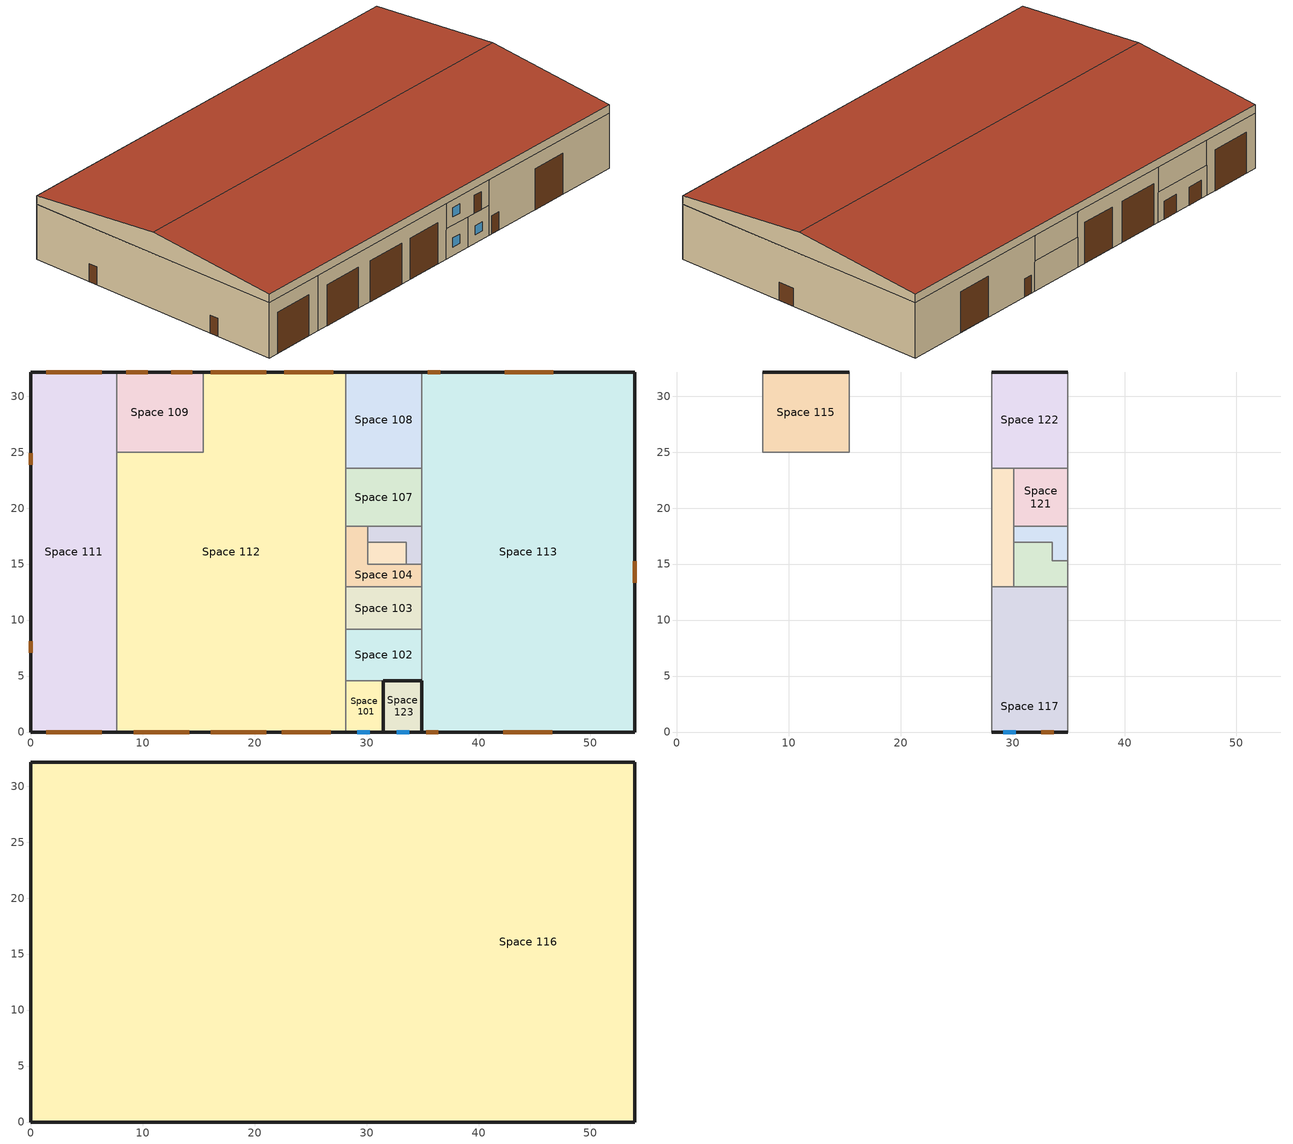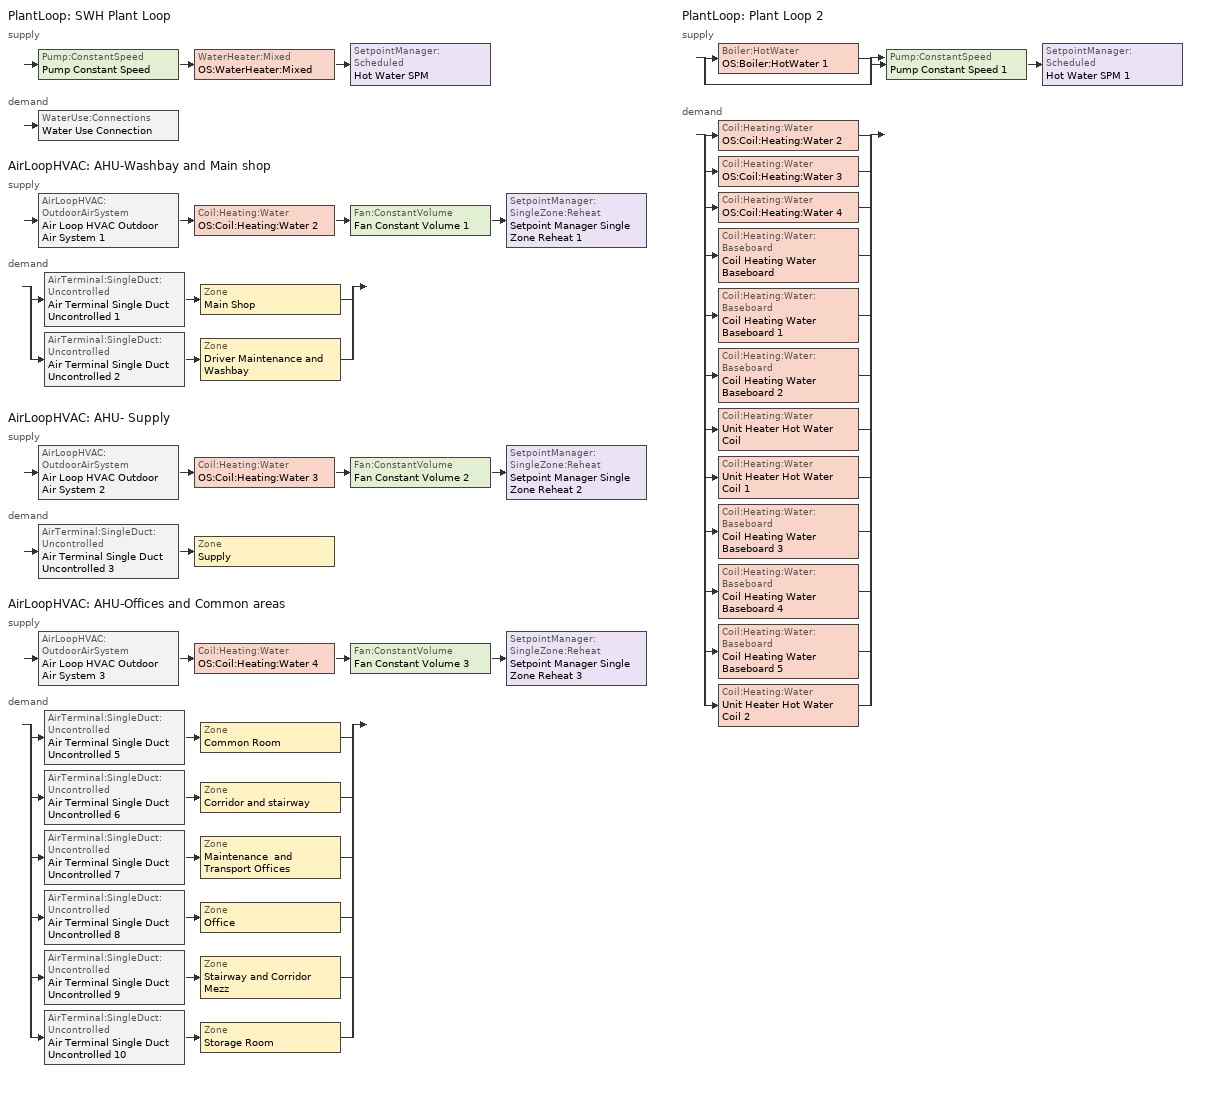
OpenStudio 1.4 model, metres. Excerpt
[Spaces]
Space 101
 floor ground: 31.5,4.58 31.5,0 28.13,0 28.13,4.58 z0
 wall outside: 28.13,0 31.5,0 z0:3.6
 wall to Space 112: 28.13,4.58 28.13,0 z0:3.6
 wall to Space 102: 31.5,4.58 28.13,4.58 z0:3.6
 wall to Space 113: 31.5,0 31.5,4.58 z0:3.6
 window: 29.16,0 30.26,0 z1:2.1
Space 102
 floor ground: 34.94,9.17 34.94,4.58 28.13,4.58 28.13,9.17 z0
 wall to Space 113: 34.94,4.58 34.94,9.17 z0:3.6
 wall to Space 112: 28.13,9.17 28.13,4.58 z0:3.6
 wall to Space 103: 34.94,9.17 28.13,9.17 z0:3.6
Space 103
 floor ground: 34.94,12.97 34.94,9.17 28.13,9.17 28.13,12.97 z0
 wall to Space 113: 34.94,9.17 34.94,12.97 z0:3.6
 wall to Space 112: 28.13,12.97 28.13,9.17 z0:3.6
 wall to Space 104: 34.94,12.97 28.13,12.97 z0:3.6
Space 104
 floor ground: 30.11,18.36 30.11,14.99 34.94,14.99 34.94,12.97 28.13,12.97 28.13,18.36 z0
 wall to Space 113: 34.94,12.97 34.94,14.99 z0:3.6
 wall to Space 112: 28.13,18.36 28.13,12.97 z0:3.6
 wall to Space 107: 30.11,18.36 28.13,18.36 z0:3.6
 wall to Space 105: 30.11,16.97 30.11,18.36 / 34.94,14.99 33.53,14.99 z0:3.6
 wall to Space 106: 33.53,14.99 30.11,14.99 30.11,16.97 z0:3.6
Space 105
 floor ground: 34.94,18.36 34.94,14.99 33.53,14.99 33.53,16.97 30.11,16.97 30.11,18.36 z0
 wall to Space 106: 30.11,16.97 33.53,16.97 33.53,14.99 z0:3.6
 wall to Space 107: 34.94,18.36 30.11,18.36 z0:3.6
 wall to Space 113: 34.94,14.99 34.94,18.36 z0:3.6
Space 106
 floor ground: 33.53,16.97 33.53,14.99 30.11,14.99 30.11,16.97 z0
Space 107
 floor ground: 34.94,23.57 34.94,18.36 28.13,18.36 28.13,23.57 z0
 wall to Space 113: 34.94,18.36 34.94,23.57 z0:3.6
 wall to Space 112: 28.13,23.57 28.13,18.36 z0:3.6
 wall to Space 108: 34.94,23.57 28.13,23.57 z0:3.6
Space 108
 floor ground: 34.94,32.16 34.94,23.57 28.13,23.57 28.13,32.16 z0
 wall outside: 34.94,32.16 28.13,32.16 z0:3.6
 wall to Space 113: 34.94,23.57 34.94,32.16 z0:3.6
 wall to Space 112: 28.13,32.16 28.13,23.57 z0:3.6
Space 109
 floor ground: 15.39,32.16 15.39,24.97 7.69,24.97 7.69,32.16 z0
 wall outside: 15.39,32.16 7.69,32.16 z0:3.6
 wall to Space 112: 7.69,24.97 15.39,24.97 15.39,32.16 z0:3.6
 wall to Space 111: 7.69,32.16 7.69,24.97 z0:3.6
 door: 10.44,32.16 8.54,32.16 / 14.43,32.16 12.53,32.16 z0:2.15
Space 111
 floor ground: 7.69,32.16 7.69,0 0,0 0,32.16 z0
 wall outside: 7.69,32.16 0,32.16 0,0 7.69,0 z0:6.6
 wall to Space 115: 7.69,24.97 7.69,32.16 z3.6:6.6
 wall to Space 112: 7.69,0 7.69,24.97 z0:6.6
 door: 1.36,0 6.34,0 / 6.34,32.16 1.36,32.16 z0:4.88; 0,8.12 0,7.1 / 0,24.9 0,23.88 z0:2.15
Space 112
 floor ground: 28.13,32.16 28.13,0 7.69,0 7.69,24.97 15.39,24.97 15.39,32.16 z0
 wall outside: 28.13,32.16 15.39,32.16 / 7.69,0 28.13,0 z0:6.6
 wall to Space 122: 28.13,23.57 28.13,32.16 z3.6:6.6
 wall to Space 118: 28.13,12.97 28.13,18.36 28.13,23.57 z3.6:6.6
 wall to Space 117: 28.13,0 28.13,4.58 28.13,9.17 28.13,12.97 z3.6:6.6
 wall to Space 115: 15.39,32.16 15.39,24.97 7.69,24.97 z3.6:6.6
 door: 9.2,0 14.18,0 / 16.06,0 21.04,0 / 22.44,0 26.8,0 / 21.04,32.16 16.06,32.16 / 27.01,32.16 22.64,32.16 z0:4.88
Space 113
 floor ground: 53.95,32.16 53.95,0 34.94,0 34.94,32.16 z0
 wall outside: 34.94,0 53.95,0 53.95,32.16 34.94,32.16 z0:6.6
 wall to Space 117: 34.94,12.97 34.94,9.17 34.94,4.58 34.94,0 z3.6:6.6
 wall to Space 120: 34.94,18.36 34.94,15.29 z3.6:6.6
 wall to Space 122: 34.94,32.16 34.94,23.57 z3.6:6.6
 wall to Space 119: 34.94,15.29 34.94,14.99 34.94,12.97 z3.6:6.6
 wall to Space 121: 34.94,23.57 34.94,18.36 z3.6:6.6
 door: 42.21,0 46.58,0 / 46.69,32.16 42.32,32.16 z0:4.88; 35.31,0 36.41,0 / 36.57,32.16 35.47,32.16 / 53.95,13.35 53.95,15.25 z0:2.15
Space 123
 floor ground: 34.94,4.58 34.94,0 31.5,0 31.5,4.58 z0
 wall outside: 31.5,4.58 31.5,0 34.94,0 34.94,4.58 31.5,4.58 z0:3.6
 window: 32.71,0 33.81,0 z0.98:2.08
 roof outside: 34.94,0 34.94,4.58 31.5,4.58 31.5,0 z3.6
Space 115
 floor to Space 109: 15.39,32.16 15.39,24.97 7.69,24.97 7.69,32.16 z3.6
 wall outside: 15.39,32.16 7.69,32.16 z3.6:6.6
Space 117
 floor to Space 101: 34.94,4.58 34.94,0 28.13,0 28.13,4.58 z3.6
 floor to Space 103: 34.94,12.97 34.94,9.17 28.13,9.17 28.13,12.97 z3.6
 floor to Space 102: 34.94,9.17 34.94,4.58 28.13,4.58 28.13,9.17 z3.6
 wall outside: 28.13,0 34.94,0 z3.6:6.6
 wall to Space 118: 30.11,12.97 28.13,12.97 z3.6:6.6
 wall to Space 119: 34.94,12.97 30.11,12.97 z3.6:6.6
 window: 29.16,0 30.26,0 z4.6:5.7
 door: 32.56,0 33.66,0 z3.6:5.75
Space 118
 floor to Space 104: 28.13,18.36 30.11,18.36 30.11,12.97 28.13,12.97 z3.6
 floor to Space 107: 30.11,23.57 30.11,18.36 28.13,18.36 28.13,23.57 z3.6
 wall to Space 122: 30.11,23.57 28.13,23.57 z3.6:6.6
 wall to Space 121: 30.11,18.36 30.11,23.57 z3.6:6.6
 wall to Space 120: 30.11,16.97 30.11,18.36 z3.6:6.6
 wall to Space 119: 30.11,12.97 30.11,16.97 z3.6:6.6
Space 119
 floor to Space 104: 34.94,14.99 34.94,12.97 30.11,12.97 30.11,14.99 z3.6
 floor to Space 105: 34.94,15.29 34.94,14.99 33.53,14.99 33.53,15.29 z3.6
 floor to Space 106: 33.53,16.97 33.53,14.99 30.11,14.99 30.11,16.97 z3.6
 wall to Space 120: 34.94,15.29 33.53,15.29 33.53,16.97 30.11,16.97 z3.6:6.6
Space 120
 floor to Space 105: 34.94,18.36 34.94,15.29 33.53,15.29 33.53,16.97 30.11,16.97 30.11,18.36 z3.6
 wall to Space 121: 34.94,18.36 30.11,18.36 z3.6:6.6
Space 121
 floor to Space 107: 34.94,23.57 34.94,18.36 30.11,18.36 30.11,23.57 z3.6
 wall to Space 122: 34.94,23.57 30.11,23.57 z3.6:6.6
Space 122
 floor to Space 108: 34.94,32.16 34.94,23.57 28.13,23.57 28.13,32.16 z3.6
 wall outside: 34.94,32.16 28.13,32.16 z3.6:6.6
Space 116
 floor to Space 113: 53.95,32.16 53.95,0 34.94,0 34.94,32.16 z6.6
 floor to Space 118: 30.11,23.57 30.11,12.97 28.13,12.97 28.13,23.57 z6.6
 floor to Space 115: 15.39,32.16 15.39,24.97 7.69,24.97 7.69,32.16 z6.6
 floor to Space 117: 34.94,12.97 34.94,0 28.13,0 28.13,12.97 z6.6
 floor to Space 111: 7.69,32.16 7.69,0 0,0 0,32.16 z6.6
 floor to Space 119: 33.53,16.97 33.53,15.29 34.94,15.29 34.94,12.97 30.11,12.97 30.11,16.97 z6.6
 floor to Space 112: 28.13,32.16 28.13,0 7.69,0 7.69,24.97 15.39,24.97 15.39,32.16 z6.6
 floor to Space 121: 34.94,23.57 34.94,18.36 30.11,18.36 30.11,23.57 z6.6
 floor to Space 120: 34.94,18.36 34.94,15.29 33.53,15.29 33.53,16.97 30.11,16.97 30.11,18.36 z6.6
 floor to Space 122: 34.94,32.16 34.94,23.57 28.13,23.57 28.13,32.16 z6.6
 wall outside: 0,0 53.95,0 / 53.95,32.16 0,32.16 z6.6:7.6; 0,16.08,9.12 0,32.16,7.6 0,32.16,6.6 0,0,6.6 0,0,7.6; 53.95,16.08,9.12 53.95,0,7.6 53.95,0,6.6 53.95,32.16,6.6 53.95,32.16,7.6
 roof outside: 53.95,0,7.6 53.95,16.08,9.12 0,16.08,9.12 0,0,7.6; 53.95,16.08,9.12 53.95,32.16,7.6 0,32.16,7.6 0,16.08,9.12
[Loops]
PlantLoop 'SWH Plant Loop'
 supply: Pump:ConstantSpeed 'Pump Constant Speed' > WaterHeater:Mixed 'OS:WaterHeater:Mixed' > SetpointManager:Scheduled 'Hot Water SPM'
 demand: WaterUse:Connections 'Water Use Connection'
AirLoopHVAC 'AHU-Washbay and Main shop'
 supply: AirLoopHVAC:OutdoorAirSystem 'Air Loop HVAC Outdoor Air System 1' > Coil:Heating:Water 'OS:Coil:Heating:Water 2' > Fan:ConstantVolume 'Fan Constant Volume 1' > SetpointManager:SingleZone:Reheat 'Setpoint Manager Single Zone Reheat 1'
 demand: split
  | AirTerminal:SingleDuct:Uncontrolled 'Air Terminal Single Duct Uncontrolled 1' > Zone 'Main Shop'
  | AirTerminal:SingleDuct:Uncontrolled 'Air Terminal Single Duct Uncontrolled 2' > Zone 'Driver Maintenance and Washbay'
AirLoopHVAC 'AHU- Supply'
 supply: AirLoopHVAC:OutdoorAirSystem 'Air Loop HVAC Outdoor Air System 2' > Coil:Heating:Water 'OS:Coil:Heating:Water 3' > Fan:ConstantVolume 'Fan Constant Volume 2' > SetpointManager:SingleZone:Reheat 'Setpoint Manager Single Zone Reheat 2'
 demand: AirTerminal:SingleDuct:Uncontrolled 'Air Terminal Single Duct Uncontrolled 3' > Zone 'Supply'
AirLoopHVAC 'AHU-Offices and Common areas'
 supply: AirLoopHVAC:OutdoorAirSystem 'Air Loop HVAC Outdoor Air System 3' > Coil:Heating:Water 'OS:Coil:Heating:Water 4' > Fan:ConstantVolume 'Fan Constant Volume 3' > SetpointManager:SingleZone:Reheat 'Setpoint Manager Single Zone Reheat 3'
 demand: split
  | AirTerminal:SingleDuct:Uncontrolled 'Air Terminal Single Duct Uncontrolled 5' > Zone 'Common Room'
  | AirTerminal:SingleDuct:Uncontrolled 'Air Terminal Single Duct Uncontrolled 6' > Zone 'Corridor and stairway'
  | AirTerminal:SingleDuct:Uncontrolled 'Air Terminal Single Duct Uncontrolled 7' > Zone 'Maintenance  and Transport Offices'
  | AirTerminal:SingleDuct:Uncontrolled 'Air Terminal Single Duct Uncontrolled 8' > Zone 'Office'
  | AirTerminal:SingleDuct:Uncontrolled 'Air Terminal Single Duct Uncontrolled 9' > Zone 'Stairway and Corridor Mezz'
  | AirTerminal:SingleDuct:Uncontrolled 'Air Terminal Single Duct Uncontrolled 10' > Zone 'Storage Room'
PlantLoop 'Plant Loop 2'
 supply: split
  | Boiler:HotWater 'OS:Boiler:HotWater 1'
  | bypass
  join > Pump:ConstantSpeed 'Pump Constant Speed 1' > SetpointManager:Scheduled 'Hot Water SPM 1'
 demand: split
  | Coil:Heating:Water 'OS:Coil:Heating:Water 2'
  | Coil:Heating:Water 'OS:Coil:Heating:Water 3'
  | Coil:Heating:Water 'OS:Coil:Heating:Water 4'
  | Coil:Heating:Water:Baseboard 'Coil Heating Water Baseboard'
  | Coil:Heating:Water:Baseboard 'Coil Heating Water Baseboard 1'
  | Coil:Heating:Water:Baseboard 'Coil Heating Water Baseboard 2'
  | Coil:Heating:Water 'Unit Heater Hot Water Coil'
  | Coil:Heating:Water 'Unit Heater Hot Water Coil 1'
  | Coil:Heating:Water:Baseboard 'Coil Heating Water Baseboard 3'
  | Coil:Heating:Water:Baseboard 'Coil Heating Water Baseboard 4'
  | Coil:Heating:Water:Baseboard 'Coil Heating Water Baseboard 5'
  | Coil:Heating:Water 'Unit Heater Hot Water Coil 2'
[Building]
Medium Office: North Axis {deg}=-20; Default Construction Set=Vintage 2 Vehicle Garage; Default Schedule Set=NRCan Cold Lake Default Schedule Set
[ClimateZones]
Climate Zone Institution Name 1=ASHRAE; Climate Zone Document Name 1=ANSI/ASHRAE Standard 169; Climate Zone Document Year 1=2006; Climate Zone Institution Name 2=CEC; Climate Zone Document Name 2=California Climate Zone Descriptions; Climate Zone Document Year 2=1995
[Site]
Site 1: Latitude {deg}=53.53; Longitude {deg}=-114.1; Time Zone {hr}=-7; Elevation {m}=723
[SizingPeriod:DesignDay] Barometric Pressure {Pa}=92936; Wind Direction {deg}=180; Sky Clearness=0; Rain Indicator=0; Snow Indicator=0; Day of Month=21; Daylight Saving Time Indicator=0; Dry-Bulb Temperature Range Modifier Type=DefaultMultipliers
Name | Maximum Dry-Bulb Temperature {C} | Daily Dry-Bulb Temperature Range {deltaC} | Humidity Indicating Conditions at Maximum Dry-Bulb {BasedOnField A3} | Wind Speed {m/s} | Month | Day Type | Humidity Indicating Type | Solar Model Indicator | ASHRAE Taub | ASHRAE Taud
Edmonton Stony Plain Ann Clg .4% Condns DP=>MDB | 22.6 | 12 | 16.5 | 3.8 | 7 | SummerDesignDay | Dewpoint | ASHRAETau | 0.353 | 2.369
Edmonton Stony Plain Ann Clg .4% Condns WB=>MDB | 25.3 | 12 | 19 | 3.8 | 7 | SummerDesignDay | Wetbulb | ASHRAETau | 0.353 | 2.369
Edmonton Stony Plain Ann Clg .4% Condns DB=>MWB | 27.5 | 12 | 17.6 | 3.8 | 7 | SummerDesignDay | Wetbulb | ASHRAETau | 0.353 | 2.369
Edmonton Stony Plain Ann Htg Wind 99.6% Condns WS=>MCDB | -5.8 | 0 | -5.8 | 11.6 | 1 | WinterDesignDay | Wetbulb | ASHRAEClearSky
Edmonton Stony Plain Ann Hum_n 99.6% Condns DP=>MCDB | -32.4 | 0 | -37.7 | 1.9 | 1 | WinterDesignDay | Dewpoint | ASHRAEClearSky
Edmonton Stony Plain Ann Clg .4% Condns Enth=>MDB | 25.6 | 12 | 57100 | 3.8 | 7 | SummerDesignDay | Enthalpy | ASHRAETau | 0.353 | 2.369
Edmonton Stony Plain Ann Htg 99.6% Condns DB | -32.5 | 0 | -32.5 | 1.9 | 1 | WinterDesignDay | Wetbulb | ASHRAEClearSky
[Construction]
000 ExtSlabCarpet 4in ClimateZone 1-8 1: MAT-CC05 4 HW CONCRETE, CP02 CARPET PAD
V2-Vehicle Garage Wall R15: V2-Vehicle Garage Wall mtl R15
V2-Vehicle Garage Roof R18: V2- Vehicle Garage Roof mtl R18
000 Interior Floor 1: 000 F16 Acoustic tile, 000 F05 Ceiling air space resistance, 000 M11 100mm lightweight concrete
000 Interior Wall 1: 000 G01a 19mm gypsum board, 000 F04 Wall air space resistance, 000 G01a 19mm gypsum board
000 Interior Ceiling 1: 000 M11 100mm lightweight concrete, 000 F05 Ceiling air space resistance, 000 F16 Acoustic tile
Vintage 2 Window R1.8: V2 Windows R1.8
V2 Door R4: V2 Door mtl R4
[Material]
Name | Roughness | Thickness | Conductivity | Density | Specific Heat | Thermal Absorptance | Solar Absorptance | Visible Absorptance
000 F16 Acoustic tile | MediumSmooth | 0.0191 | 0.06 | 368 | 590
000 G01a 19mm gypsum board | MediumSmooth | 0.019 | 0.16 | 800 | 1090
000 M11 100mm lightweight concrete | MediumRough | 0.1016 | 0.53 | 1280 | 840
MAT-CC05 4 HW CONCRETE | Rough | 0.1016 | 1.311 | 2240 | 836.8 | 0.9 | 0.7 | 0.7
V2-Vehicle Garage Wall mtl R15 | MediumRough | 0.11842 | 0.045 | 265 | 836.8 | 0.9 | 0.7 | 0.7
V2- Vehicle Garage Roof mtl R18 | MediumRough | 0.140625 | 0.045 | 265 | 836.8 | 0.9 | 0.7 | 0.7
V2 Door mtl R4 | MediumRough | 0.03169 | 0.045 | 265 | 836.8 | 0.9 | 0.7 | 0.7
[Material:AirGap]
Name | Thermal Resistance
000 F04 Wall air space resistance | 0.15
000 F05 Ceiling air space resistance | 0.18
[Material:NoMass]
CP02 CARPET PAD: Roughness=VeryRough; Thermal Resistance=0.2165; Thermal Absorptance=0.9; Solar Absorptance=0.7; Visible Absorptance=0.8
[DefaultConstructionSet]
Vintage 2 Vehicle Garage: Default Exterior Surface Constructions=Default Surface Constructions 1; Default Interior Surface Constructions=Default Surface Constructions 2; Default Ground Contact Surface Constructions=Default Surface Constructions 3; Default Exterior SubSurface Constructions=Default Sub Surface Constructions 1; Default Interior SubSurface Constructions=Default Sub Surface Constructions 2
[DefaultSurfaceConstructions]
Name | Floor Construction | Wall Construction | Roof Ceiling Construction
Default Surface Constructions 1 | 000 ExtSlabCarpet 4in ClimateZone 1-8 1 | V2-Vehicle Garage Wall R15 | V2-Vehicle Garage Roof R18
Default Surface Constructions 2 | 000 Interior Floor 1 | 000 Interior Wall 1 | 000 Interior Ceiling 1
Default Surface Constructions 3 | 000 ExtSlabCarpet 4in ClimateZone 1-8 1 | 000 ExtSlabCarpet 4in ClimateZone 1-8 1 | 000 ExtSlabCarpet 4in ClimateZone 1-8 1
[DefaultSubSurfaceConstructions]
Name | Fixed Window Construction | Operable Window Construction | Door Construction | Glass Door Construction
Default Sub Surface Constructions 1 | Vintage 2 Window R1.8 | Vintage 2 Window R1.8 | V2 Door R4 | Vintage 2 Window R1.8
Default Sub Surface Constructions 2
[WindowMaterial:SimpleGlazingSystem]
V2 Windows R1.8: U-Factor {W/m2-K}=3.15; Solar Heat Gain Coefficient=0.6; Visible Transmittance=0.7
[ThermostatSetpoint:DualSetpoint] Heating Setpoint Temperature Schedule=Heating 21C; Cooling Setpoint Temperature Schedule=Cooling 35C
Thermostat Setpoint Dual Setpoint 1; Thermostat Setpoint Dual Setpoint 2; Thermostat Setpoint Dual Setpoint 3; Thermostat Setpoint Dual Setpoint 4; Thermostat Setpoint Dual Setpoint 5; Thermostat Setpoint Dual Setpoint 6; Thermostat Setpoint Dual Setpoint 7; Thermostat Setpoint Dual Setpoint 8; Thermostat Setpoint Dual Setpoint 9; Thermostat Setpoint Dual Setpoint 10; Thermostat Setpoint Dual Setpoint 11; Thermostat Setpoint Dual Setpoint 12
[DesignSpecification:OutdoorAir]
Name | Outdoor Air Flow per Person {m3/s-person} | Outdoor Air Flow per Floor Area {m3/s-m2}
MNECB-Recreation/Lounge-B-oa; MNECB-Toilet and Washrooms-*-oa | 0.03 | 0
MNECB-Office Category 1-A-oa | 0.01 | 0
MNECB-Active Stairway-*-oa; MNECB-Corridors-*-oa; MNECB-Active Storage Bulky-E-oa | 0.025 | 0
MNECB-Auto Repair-C-oa | 0.15 | 0
MNECB-Machinery-C-oa | 0.075 | 0
MNECB-Material Handling-E-oa | 0.008 | 0
MNECB-Undefined-*-oa
[BuildingStory] Nominal Z Coordinate {m}=0
Name | Nominal Floor to Floor Height {m}
Building Story 1 | 3.6
Building Story 2 | 6.6
Building Story 3 | 3
[Space]
Name | Space Type | Building Story | Thermal Zone
Space 101 | Office Category 1 | Building Story 1 | Office
Space 102; Space 103 | Office Category 1 | Building Story 1 | Maintenance  and Transport Offices
Space 104 | Service and Common-Corridors | Building Story 1 | Corridor and stairway
Space 105 | Service and Common-Active Stairway | Building Story 1 | Corridor and stairway
Space 106 | Storage/Warehouse-Active Storage Bulky | Building Story 1 | Corridor and stairway
Space 107 | Storage/Warehouse-Active Storage Bulky | Building Story 1 | Tool Crib
Space 108 | Office Category 1 | Building Story 1 | Back Office
Space 109 | Storage/Warehouse-Active Storage Bulky | Building Story 1 | Building services and battery storage
Space 111 | Shop-Machinery | Building Story 1 | Driver Maintenance and Washbay
Space 112 | Shop-Auto Repair | Building Story 1 | Main Shop
Space 113 | Storage/Warehouse-Material Handling | Building Story 1 | Supply
Space 115 | Shop-Auto Repair | Building Story 2 | Main Shop
Space 116 | Undefined | Building Story 3 | Attic
Space 117 | Assembly-Recreation/Lounge | Building Story 2 | Common Room
Space 118 | Service and Common-Corridors | Building Story 2 | Stairway and Corridor Mezz
Space 119 | Storage/Warehouse-Active Storage Bulky | Building Story 2 | Stairway and Corridor Mezz
Space 120 | Service and Common-Active Stairway | Building Story 2 | Stairway and Corridor Mezz
Space 121 | Service and Common-Toilet and Washrooms | Building Story 2 | Women's washroom
Space 122 | Service and Common-Toilet and Washrooms | Building Story 2 | Men's washroom
Space 123 | Storage/Warehouse-Active Storage Bulky | Building Story 1 | Storage Room
[SpaceType]
Name | Default Schedule Set | Design Specification Outdoor Air Object
Assembly-Recreation/Lounge | NRCan Cold Lake Default Schedule Set | MNECB-Recreation/Lounge-B-oa
Office Category 1 | NRCan Cold Lake Default Schedule Set | MNECB-Office Category 1-A-oa
Service and Common-Active Stairway | NRCan Cold Lake Default Schedule Set | MNECB-Active Stairway-*-oa
Service and Common-Toilet and Washrooms | NRCan Cold Lake Default Schedule Set | MNECB-Toilet and Washrooms-*-oa
Shop-Auto Repair | NRCan Cold Lake Default Schedule Set | MNECB-Auto Repair-C-oa
Service and Common-Corridors | NRCan Cold Lake Default Schedule Set | MNECB-Corridors-*-oa
Shop-Machinery | NRCan Cold Lake Default Schedule Set | MNECB-Machinery-C-oa
Storage/Warehouse-Active Storage Bulky | NRCan Cold Lake Default Schedule Set | MNECB-Active Storage Bulky-E-oa
Storage/Warehouse-Material Handling | NRCan Cold Lake Default Schedule Set | MNECB-Material Handling-E-oa
Undefined |  | MNECB-Undefined-*-oa
[People]
Name | People Definition | Space or SpaceType
People 64 | MNECBAdjusted-Recreation-Lounge-sched-B-people_def | Assembly-Recreation/Lounge
People 53 | MNECBAdjusted-Office-1-sched-A-people_def | Office Category 1
People 2 | MNECBAdjusted-Active Stairway-sched-*-people_def | Service and Common-Active Stairway
People 79 | MNECBAdjusted-Toilet and Washrooms-*-people_def | Service and Common-Toilet and Washrooms
People 7 | MNECBAdjusted-Auto Repair-sched-C-people_def | Shop-Auto Repair
People 21 | MNECBAdjusted-Corridors-sched-*-people_def | Service and Common-Corridors
People 46 | MNECBAdjusted-Machinery-sched-C-people_def | Shop-Machinery
People 3 | MNECBAdjusted-Active Storage Bulky-sched-E-people_def | Storage/Warehouse-Active Storage Bulky
People 47 | MNECBAdjusted-Material Handling-sched-E-people_def | Storage/Warehouse-Material Handling
People 1 | MNECB-- undefined --sched-*-people_def | Undefined
[People:Definition] Number of People Calculation Method=Area/Person; Fraction Radiant=0.3
Name | Space Floor Area per Person {m2/person} | Sensible Heat Fraction | Carbon Dioxide Generation Rate {m3/s-W}
MNECBAdjusted-Recreation-Lounge-sched-B-people_def | 153
MNECBAdjusted-Office-1-sched-A-people_def; MNECBAdjusted-Auto Repair-sched-C-people_def; MNECBAdjusted-Material Handling-sched-E-people_def | 306
MNECBAdjusted-Active Stairway-sched-*-people_def; MNECBAdjusted-Corridors-sched-*-people_def; MNECBAdjusted-Active Storage Bulky-sched-E-people_def | 1529
MNECBAdjusted-Toilet and Washrooms-*-people_def; MNECBAdjusted-Machinery-sched-C-people_def | 459
MNECB-- undefined --sched-*-people_def | 1000000 | Autocalculate | 3.8e-008
[Lights]
Name | Lights Definition | Space or SpaceType
Lights 64 | MNECB-Recreation/Lounge-sched-B-lights_def | Assembly-Recreation/Lounge
Lights 53 | MNECB-Office-1-sched-A-lights_def | Office Category 1
Lights 1 | MNECB-Active Stairway-sched-*-lights_def | Service and Common-Active Stairway
Lights 85 | MNECB-Toilet and Washrooms-sched-*-lights_def | Service and Common-Toilet and Washrooms
Lights 7 | MNECB-Auto Repair-sched-C-lights_def | Shop-Auto Repair
Lights 21 | MNECB-Corridors-sched-*-lights_def | Service and Common-Corridors
Lights 46 | MNECB-Machinery-sched-C-lights_def | Shop-Machinery
Lights 2 | MNECB-Active Storage Bulky-sched-E-lights_def | Storage/Warehouse-Active Storage Bulky
Lights 47 | MNECB-Material Handling-sched-E-lights_def | Storage/Warehouse-Material Handling
Lights 74 | MNECB-- undefined --sched-*-lights_def | Undefined
[Lights:Definition] Design Level Calculation Method=Watts/Area
Name | Watts per Space Floor Area {W/m2}
MNECB-Recreation/Lounge-sched-B-lights_def | 7.5
MNECB-Office-1-sched-A-lights_def | 19.4
MNECB-Active Stairway-sched-*-lights_def | 6.5
MNECB-Toilet and Washrooms-sched-*-lights_def | 8.7
MNECB-Auto Repair-sched-C-lights_def; MNECB-Material Handling-sched-E-lights_def | 10.8
MNECB-Corridors-sched-*-lights_def | 8.6
MNECB-Machinery-sched-C-lights_def | 26.9
MNECB-Active Storage Bulky-sched-E-lights_def | 3.2
MNECB-- undefined --sched-*-lights_def | 0
[ElectricEquipment]
Name | Electric Equipment Definition | Space or SpaceType
Electric Equipment 65 | MNECB-Recreation/Lounge-sched-B-eq_elec_def | Assembly-Recreation/Lounge
Electric Equipment 54 | MNECB-Office type 1-sched-A-eq_elec_def | Office Category 1
Electric Equipment 2 | MNECB-Active Stairway-sched-*-eq_elec_def | Service and Common-Active Stairway
Electric Equipment 85 | MNECB-Toilet and Washrooms-sched-*-eq_elec_def | Service and Common-Toilet and Washrooms
Electric Equipment 8 | MNECB-Auto Repair-sched-C-eq_elec_def | Shop-Auto Repair
Electric Equipment 22 | MNECB-Corridors-sched-*-eq_elec_def | Service and Common-Corridors
Electric Equipment 47 | MNECB-Machinery-sched-C-eq_elec_def | Shop-Machinery
Electric Equipment 3 | MNECB-Active Storage Bulky-sched-E-eq_elec_def | Storage/Warehouse-Active Storage Bulky
Electric Equipment 48 | MNECB-Material Handling-sched-E-eq_elec_def | Storage/Warehouse-Material Handling
Electric Equipment 1 | MNECB-- undefined --sched-*-eq_elec_def | Undefined
[ElectricEquipment:Definition]
Name | Design Level Calculation Method | Watts per Space Floor Area {W/m2} | Fraction Radiant | Design Level {W}
MNECB-Recreation/Lounge-sched-B-eq_elec_def | Watts/Area | 1
MNECB-Office type 1-sched-A-eq_elec_def | Watts/Area | 7.5 | 0
MNECB-Active Stairway-sched-*-eq_elec_def; MNECB-Corridors-sched-*-eq_elec_def | Watts/Area | 0 | 0
MNECB-Toilet and Washrooms-sched-*-eq_elec_def; MNECB-Machinery-sched-C-eq_elec_def; MNECB-Active Storage Bulky-sched-E-eq_elec_def; MNECB-Material Handling-sched-E-eq_elec_def | Watts/Area | 1 | 0
MNECB-Auto Repair-sched-C-eq_elec_def | Watts/Area | 5 | 0
MNECB-- undefined --sched-*-eq_elec_def | EquipmentLevel |  |  | 0
[DefaultScheduleSet]
NRCan Cold Lake Default Schedule Set: Hours of Operation Schedule=NRCan - Cold Lake - Default Fans; Number of People Schedule=NRCan - Cold Lake - Default People; People Activity Level Schedule=NRCan - Cold Lake - Default Activity; Lighting Schedule=NRCan - Cold Lake - Default Lights; Electric Equipment Schedule=NRCan - Cold Lake - Default Equip; Hot Water Equipment Schedule=NRCan - Cold Lake - Default Hot Water
[ThermalZone] Use Ideal Air Loads=No
Name | Thermostat
Driver Maintenance and Washbay | Thermostat Setpoint Dual Setpoint 5
Main Shop | Thermostat Setpoint Dual Setpoint 6
Building services and battery storage | Thermostat Setpoint Dual Setpoint 2
Office | Thermostat Setpoint Dual Setpoint 9
Maintenance  and Transport Offices | Thermostat Setpoint Dual Setpoint 7
Corridor and stairway | Thermostat Setpoint Dual Setpoint 4
Tool Crib; Women's washroom; Attic
Back Office | Thermostat Setpoint Dual Setpoint 1
Supply | Thermostat Setpoint Dual Setpoint 12
Common Room | Thermostat Setpoint Dual Setpoint 3
Stairway and Corridor Mezz | Thermostat Setpoint Dual Setpoint 10
Men's washroom | Thermostat Setpoint Dual Setpoint 8
Storage Room | Thermostat Setpoint Dual Setpoint 11
[Sizing:Zone] Zone Cooling Design Supply Air Temperature {C}=14; Zone Heating Design Supply Air Temperature {C}=40; Zone Cooling Design Supply Air Humidity Ratio {kg-H2O/kg-air}=0.0085; Zone Heating Design Supply Air Humidity Ratio {kg-H2O/kg-air}=0.008; Heating Design Air Flow Method=DesignDay
Driver Maintenance and Washbay; Main Shop; Building services and battery storage; Office; Maintenance  and Transport Offices; Corridor and stairway; Tool Crib; Back Office; Supply; Common Room; Stairway and Corridor Mezz; Women's washroom; Men's washroom; Attic; Storage Room
[Zone equipment]
Driver Maintenance and Washbay: Air Terminal Single Duct Uncontrolled 2, Unit Heater CV - Hot Water
Main Shop: Air Terminal Single Duct Uncontrolled 1, Unit Heater CV - Hot Water 1
Building services and battery storage: Convective Baseboard Water 1, Fan Zone Exhaust
Office: Air Terminal Single Duct Uncontrolled 8, Convective Baseboard Water 4
Maintenance  and Transport Offices: Air Terminal Single Duct Uncontrolled 7
Corridor and stairway: Air Terminal Single Duct Uncontrolled 6
Back Office: Convective Baseboard Water
Supply: Air Terminal Single Duct Uncontrolled 3, Unit Heater CV - Hot Water 2
Common Room: Air Terminal Single Duct Uncontrolled 5, Convective Baseboard Water 2
Stairway and Corridor Mezz: Air Terminal Single Duct Uncontrolled 9
Men's washroom: Convective Baseboard Water 3
Storage Room: Air Terminal Single Duct Uncontrolled 10, Convective Baseboard Water 5
[SpaceInfiltration:DesignFlowRate] Schedule=Always On; Design Flow Rate {m3/s}=0; Flow per Space Floor Area {m3/s-m2}=0; Flow per Exterior Surface Area {m3/s-m2}=0.00045
Name | Space or SpaceType | Design Flow Rate Calculation Method | Air Changes per Hour {1/hr}
Space Infiltration Design Flow Rate 1 | Assembly-Recreation/Lounge | Flow/ExteriorArea | 0
Space Infiltration Design Flow Rate 2 | Office Category 1 | Flow/ExteriorArea | 0
Space Infiltration Design Flow Rate 3 | Service and Common-Active Stairway | Flow/ExteriorArea | 0
Space Infiltration Design Flow Rate 4 | Service and Common-Corridors | Flow/ExteriorArea | 0
Space Infiltration Design Flow Rate 5 | Service and Common-Toilet and Washrooms | Flow/ExteriorArea | 0
Space Infiltration Design Flow Rate 6 | Shop-Auto Repair | Flow/Space | 0
Space Infiltration Design Flow Rate 7 | Shop-Machinery | Flow/ExteriorArea | 0
Space Infiltration Design Flow Rate 8 | Storage/Warehouse-Active Storage Bulky | Flow/ExteriorArea
Space Infiltration Design Flow Rate 9 | Storage/Warehouse-Material Handling | Flow/ExteriorArea
Space Infiltration Design Flow Rate 10 | Undefined | Flow/ExteriorArea | 0
[WaterUse:Connections]
Water Use Connection: Water Use Equipment Name 1=Bathroom Sink
[WaterUse:Equipment]
Bathroom Sink: Water Use Equipment Definition=Bathroom Sink Definition; Flow Rate Fraction Schedule=MNECB-C-HW
[WaterUse:Equipment:Definition]
Bathroom Sink Definition: Peak Flow Rate {m3/s}=2e-006
[PlantLoop] Plant Loop Volume {m3}=Autocalculate
Name | Fluid Type
SWH Plant Loop
Plant Loop 2 | Water
[Sizing:Plant] Loop Type=Heating; Design Loop Exit Temperature {C}=82; Loop Design Temperature Difference {deltaC}=11
SWH Plant Loop; Plant Loop 2
[WaterHeater:Mixed]
OS:WaterHeater:Mixed: Tank Volume {m3}=0.3785; Setpoint Temperature Schedule=Water Heater Setpoint Temperature; Deadband Temperature Difference {deltaC}=2; Maximum Temperature Limit {C}=82.22; Heater Control Type=Cycle; Heater Maximum Capacity {W}=5000; Heater Fuel Type=Electricity; Heater Thermal Efficiency=1; Off Cycle Parasitic Fuel Consumption Rate {W}=20; Off Cycle Parasitic Fuel Type=Electricity; Off Cycle Parasitic Heat Fraction to Tank=0.8; On Cycle Parasitic Fuel Type=Electricity; Ambient Temperature Indicator=Schedule; Ambient Temperature Schedule=Water Heater Ambient Temperature; Off Cycle Loss Coefficient to Ambient Temperature {W/K}=6; On Cycle Loss Coefficient to Ambient Temperature {W/K}=6; Use Side Effectiveness=1; Source Side Effectiveness=1; Use Side Design Flow Rate {m3/s}=autosize; Source Side Design Flow Rate {m3/s}=autosize; Indirect Water Heating Recovery Time {hr}=1.5
[Pump:ConstantSpeed] Rated Flow Rate {m3/s}=autosize; Rated Pump Head {Pa}=179352; Rated Power Consumption {W}=autosize; Motor Efficiency=0.9; Fraction of Motor Inefficiencies to Fluid Stream=0; Pump Control Type=Intermittent
Pump Constant Speed; Pump Constant Speed 1
[SetpointManager:Scheduled] Control Variable=Temperature; Schedule=Hot Water Temperature
Hot Water SPM; Hot Water SPM 1
[AirLoopHVAC] Design Supply Air Flow Rate {m3/s}=AutoSize
AHU-Washbay and Main shop; AHU- Supply; AHU-Offices and Common areas
[AvailabilityManager:Scheduled] Schedule=Always On
Availability Manager Scheduled 1; Availability Manager Scheduled 2; Availability Manager Scheduled 3
[AvailabilityManager:NightCycle] Control Type=CycleOnAnyZoneFansOnly
Availability Manager Night Cycle 1; Availability Manager Night Cycle 2; Availability Manager Night Cycle 3
[Sizing:System] Type of Load to Size On=Sensible; Design Outdoor Air Flow Rate {m3/s}=Autosize; Minimum System Air Flow Ratio=1; Preheat Design Temperature {C}=7; Preheat Design Humidity Ratio {kg-H2O/kg-Air}=0.008; Precool Design Temperature {C}=12.8; Precool Design Humidity Ratio {kg-H2O/kg-Air}=0.008; Central Cooling Design Supply Air Temperature {C}=12.8; Central Heating Design Supply Air Temperature {C}=40; Sizing Option=NonCoincident; 100% Outdoor Air in Cooling=Yes; 100% Outdoor Air in Heating=Yes; Central Cooling Design Supply Air Humidity Ratio {kg-H2O/kg-Air}=0.0085; Central Heating Design Supply Air Humidity Ratio {kg-H2O/kg-Air}=0.008; Cooling Design Air Flow Method=DesignDay; Cooling Design Air Flow Rate {m3/s}=0; Heating Design Air Flow Method=DesignDay; Heating Design Air Flow Rate {m3/s}=0; System Outdoor Air Method=ZoneSum
AHU-Washbay and Main shop; AHU- Supply; AHU-Offices and Common areas
[Fan:ConstantVolume] Maximum Flow Rate {m3/s}=AutoSize
Name | Availability Schedule | Pressure Rise {Pa}
Fan Constant Volume 1; Fan Constant Volume 2; Fan Constant Volume 3 | Always On Discrete | 500
Unit Heater CV Fan; Unit Heater CV Fan 1; Unit Heater CV Fan 2 | Always On Discrete 1
[SetpointManager:SingleZone:Reheat] Minimum Supply Air Temperature {C}=13; Maximum Supply Air Temperature {C}=37
Name | Control Zone
Setpoint Manager Single Zone Reheat 1 | Main Shop
Setpoint Manager Single Zone Reheat 2 | Supply
Setpoint Manager Single Zone Reheat 3 | Common Room
[Controller:OutdoorAir] Minimum Outdoor Air Flow Rate {m3/s}=Autosize; Maximum Outdoor Air Flow Rate {m3/s}=Autosize; Economizer Control Type=NoEconomizer; Economizer Control Action Type=ModulateFlow; Economizer Maximum Limit Dry-Bulb Temperature {C}=28; Economizer Maximum Limit Enthalpy {J/kg}=64000; Economizer Minimum Limit Dry-Bulb Temperature {C}=-100; Lockout Type=NoLockout; Minimum Limit Type=FixedMinimum; High Humidity Control=No; Heat Recovery Bypass Control Type=BypassWhenOAFlowGreaterThanMinimum
Name | Controller Mechanical Ventilation
Controller Outdoor Air 1 | Controller Mechanical Ventilation 1
Controller Outdoor Air 2 | Controller Mechanical Ventilation 2
Controller Outdoor Air 3 | Controller Mechanical Ventilation 3
[Controller:MechanicalVentilation] Availability Schedule=Always On Discrete; System Outdoor Air Method=ZoneSum
Controller Mechanical Ventilation 1; Controller Mechanical Ventilation 2; Controller Mechanical Ventilation 3
[AirLoopHVAC:OutdoorAirSystem]
Name | Controller
Air Loop HVAC Outdoor Air System 1 | Controller Outdoor Air 1
Air Loop HVAC Outdoor Air System 2 | Controller Outdoor Air 2
Air Loop HVAC Outdoor Air System 3 | Controller Outdoor Air 3
[AirTerminal:SingleDuct:Uncontrolled] Availability Schedule=Always On Discrete; Maximum Air Flow Rate {m3/s}=AutoSize
Air Terminal Single Duct Uncontrolled 1; Air Terminal Single Duct Uncontrolled 2; Air Terminal Single Duct Uncontrolled 3; Air Terminal Single Duct Uncontrolled 5; Air Terminal Single Duct Uncontrolled 6; Air Terminal Single Duct Uncontrolled 7; Air Terminal Single Duct Uncontrolled 8; Air Terminal Single Duct Uncontrolled 9; Air Terminal Single Duct Uncontrolled 10
[Coil:Heating:Water] Availability Schedule=Always On Discrete 1
OS:Coil:Heating:Water 2; OS:Coil:Heating:Water 3; OS:Coil:Heating:Water 4; Unit Heater Hot Water Coil; Unit Heater Hot Water Coil 1; Unit Heater Hot Water Coil 2
[Boiler:HotWater]
OS:Boiler:HotWater 1: Efficiency Curve Temperature Evaluation Variable=LeavingBoiler; Normalized Boiler Efficiency Curve=Boiler Efficiency; Water Outlet Upper Temperature Limit {C}=99; Boiler Flow Mode=LeavingSetpointModulated; Parasitic Electric Load {W}=0; Sizing Factor=1
[Controller:WaterCoil] Action=Normal
Controller Water Coil 1; Controller Water Coil 2; Controller Water Coil 3
[ZoneHVAC:Baseboard:Convective:Water] Availability Schedule=Always On Discrete 1
Name | Heating Coil
Convective Baseboard Water | Coil Heating Water Baseboard
Convective Baseboard Water 1 | Coil Heating Water Baseboard 1
Convective Baseboard Water 2 | Coil Heating Water Baseboard 2
Convective Baseboard Water 3 | Coil Heating Water Baseboard 3
Convective Baseboard Water 4 | Coil Heating Water Baseboard 4
Convective Baseboard Water 5 | Coil Heating Water Baseboard 5
[Coil:Heating:Water:Baseboard] U-Factor Times Area Value {W/K}=autosize; Maximum Water Flow Rate {m3/s}=autosize; Convergence Tolerance=0.001
Coil Heating Water Baseboard; Coil Heating Water Baseboard 1; Coil Heating Water Baseboard 2; Coil Heating Water Baseboard 3; Coil Heating Water Baseboard 4; Coil Heating Water Baseboard 5
[ZoneHVAC:UnitHeater] Availability Schedule=Always On Discrete 1; Maximum Supply Air Flow Rate {m3/s}=AutoSize; Fan Control Type=OnOff; Maximum Hot Water Flow Rate {m3/s}=AutoSize; Minimum Hot Water Flow Rate {m3/s}=0; Heating Convergence Tolerance=0.001
Name | Supply Air Fan | Heating Coil
Unit Heater CV - Hot Water | Unit Heater CV Fan | Unit Heater Hot Water Coil
Unit Heater CV - Hot Water 1 | Unit Heater CV Fan 1 | Unit Heater Hot Water Coil 1
Unit Heater CV - Hot Water 2 | Unit Heater CV Fan 2 | Unit Heater Hot Water Coil 2
[Fan:ZoneExhaust]
Fan Zone Exhaust: Availability Schedule=Always On; Fan Efficiency=0.6; Pressure Rise {Pa}=794; Maximum Flow Rate {m3/s}=0.0472; Flow Fraction Schedule=Always On; System Availability Manager Coupling Mode=Decoupled; Balanced Exhaust Fraction Schedule=Always On
[Schedule:Constant] Value=1
Always On Discrete; Always On Discrete 1
[Schedule:Ruleset]
Name | Default Day Schedule | Summer Design Day Schedule | Winter Design Day Schedule
Always On | Always On Default Schedule | Always On Summer Design Day | Always On Winter Design Day
MNECB-C-HW | Schedule Day 24
NRCan - Cold Lake - Default Fans | Schedule Day 28
NRCan - Cold Lake - Default People | Schedule Day 31
NRCan - Cold Lake - Default Activity | Schedule Day 39
NRCan - Cold Lake - Default Lights | Schedule Day 45
NRCan - Cold Lake - Default Equip | Schedule Day 25
NRCan - Cold Lake - Default Hot Water | Schedule Day 15
Heating 21C | Schedule Day 6 | Schedule Day 47 | Schedule Day 48
Cooling 35C | Schedule Day 7 | Schedule Day 49 | Schedule Day 50
Water Heater Setpoint Temperature | Water Heater Setpoint Temperature Default
Water Heater Ambient Temperature | Water Heater Ambient Temperature Default
Hot Water Temperature | Hot Water Temperature Default | Hot Water Temperature Summer Design Day | Hot Water Temperature Winter Design Day
[Schedule:Day]
Always On Default Schedule; Always On Winter Design Day; Always On Summer Design Day; Schedule Day 28: 24, 0, 1
Schedule Day 24; Schedule Day 29; Schedule Day 32; Schedule Day 22: 24, 0, 0
sunMNECB-C-HW 1: 1, 0, 0.05, 2, 0, 0.05, 3, 0, 0.05, 4, 0, 0.05, 5, 0, 0.05, 6, 0, 0.05, 7, 0, 0.05, 8, 0, 0.05, 9, 0, 0.05, 10, 0, 0.05, 11, 0, 0.1, 12, 0, 0.2, 13, 0, 0.4, 14, 0, 0.8, 15, 0, 0.8, 16, 0, 0.6, 17, 0, 0.4, 18, 0, 0.3, 19, 0, 0.2, 20, 0, 0.05, 21, 0, 0.05, 22, 0, 0.05, 23, 0, 0.05, 24, 0, 0.05
satMNECB-C-HW 1: 1, 0, 0.05, 2, 0, 0.05, 3, 0, 0.05, 4, 0, 0.05, 5, 0, 0.05, 6, 0, 0.05, 7, 0, 0.05, 8, 0, 0.05, 9, 0, 0.1, 10, 0, 0.2, 11, 0, 0.3, 12, 0, 0.5, 13, 0, 0.9, 14, 0, 0.9, 15, 0, 0.9, 16, 0, 0.9, 17, 0, 0.7, 18, 0, 0.5, 19, 0, 0.3, 20, 0, 0.2, 21, 0, 0.2, 22, 0, 0.05, 23, 0, 0.05, 24, 0, 0.05
wkdMNECB-C-HW 1: 1, 0, 0.05, 2, 0, 0.05, 3, 0, 0.05, 4, 0, 0.05, 5, 0, 0.05, 6, 0, 0.05, 7, 0, 0.05, 8, 0, 0.05, 9, 0, 0.1, 10, 0, 0.2, 11, 0, 0.3, 12, 0, 0.4, 13, 0, 0.8, 14, 0, 0.8, 15, 0, 0.8, 16, 0, 0.8, 17, 0, 0.6, 18, 0, 0.4, 19, 0, 0.3, 20, 0, 0.2, 21, 0, 0.2, 22, 0, 0.05, 23, 0, 0.05, 24, 0, 0.05
Schedule Day 30; Schedule Day 38: 7, 0, 0, 15, 30, 1, 24, 0, 0
Schedule Day 31; Schedule Day 25: 24, 0, 0.3
Schedule Day 39: 24, 0, 120
Schedule Day 45: 7, 0, 0.05, 15, 0, 1, 24, 0, 0.05
Schedule Day 14; Schedule Day 26: 24, 0, 0.05
Schedule Day 46; Schedule Day 27; Schedule Day 15; Schedule Day 23: 7, 0, 0.05, 15, 30, 1, 24, 0, 0.05
Schedule Day 6; Water Heater Ambient Temperature Default: 24, 0, 21
Schedule Day 47; Schedule Day 48: 24, 0, 18
Schedule Day 7; Schedule Day 49; Schedule Day 50: 24, 0, 35
Water Heater Setpoint Temperature Default; Hot Water Temperature Default: 24, 0, 82
Hot Water Temperature Summer Design Day; Hot Water Temperature Winter Design Day: 24, 0, 67
[Schedule:Rule]
Name | Schedule Ruleset | Rule Order | Day Schedule | Apply Sunday | Apply Monday | Apply Tuesday | Apply Wednesday | Apply Thursday | Apply Friday | Apply Saturday | Date Specification Type | Start Month | Start Day | End Month | End Day
sunMNECB-C-HWrule | MNECB-C-HW | 0 | sunMNECB-C-HW 1 | Yes | No | No | No | No | No | No | DateRange | 1 | 1 | 12 | 31
satMNECB-C-HWrule | MNECB-C-HW | 1 | satMNECB-C-HW 1 | No | No | No | No | No | No | Yes | DateRange | 1 | 1 | 12 | 31
wkdMNECB-C-HW rule | MNECB-C-HW | 2 | wkdMNECB-C-HW 1 | No | Yes | Yes | Yes | Yes | Yes | No | DateRange | 1 | 1 | 12 | 31
M-F 2 | NRCan - Cold Lake - Default Fans | 0 | Schedule Day 30 |  | Yes | Yes | Yes | Yes | Yes
SS 3 | NRCan - Cold Lake - Default Fans | 1 | Schedule Day 29 | Yes |  |  |  |  |  | Yes
M-F 3 | NRCan - Cold Lake - Default People | 0 | Schedule Day 38 |  | Yes | Yes | Yes | Yes | Yes
Schedule Rule 1 | NRCan - Cold Lake - Default People | 1 | Schedule Day 32 | Yes |  |  |  |  |  | Yes
SS | NRCan - Cold Lake - Default Lights | 0 | Schedule Day 14 | Yes |  |  |  |  |  | Yes
M-F | NRCan - Cold Lake - Default Lights | 1 | Schedule Day 46 |  | Yes | Yes | Yes | Yes | Yes | No
MF 2 | NRCan - Cold Lake - Default Equip | 0 | Schedule Day 27 |  | Yes | Yes | Yes | Yes | Yes
SS 2 | NRCan - Cold Lake - Default Equip | 1 | Schedule Day 26 | Yes |  |  |  |  |  | Yes
M-F 1 | NRCan - Cold Lake - Default Hot Water | 0 | Schedule Day 23 |  | Yes | Yes | Yes | Yes | Yes
SS 1 | NRCan - Cold Lake - Default Hot Water | 1 | Schedule Day 22 | Yes |  |  |  |  |  | Yes
[Curve:Biquadratic]
Boiler Efficiency: Coefficient1 Constant=0.4873; Coefficient2 x=1.1322; Coefficient3 x**2=-0.6425; Coefficient4 y=0; Coefficient5 y**2=0; Coefficient6 x*y=0; Minimum Value of x {BasedOnField A2}=0.1; Maximum Value of x {BasedOnField A2}=1; Minimum Value of y {BasedOnField A3}=0; Maximum Value of y {BasedOnField A3}=0; Minimum Curve Output {BasedOnField A4}=0; Maximum Curve Output {BasedOnField A4}=1; Input Unit Type for Y=Temperature
